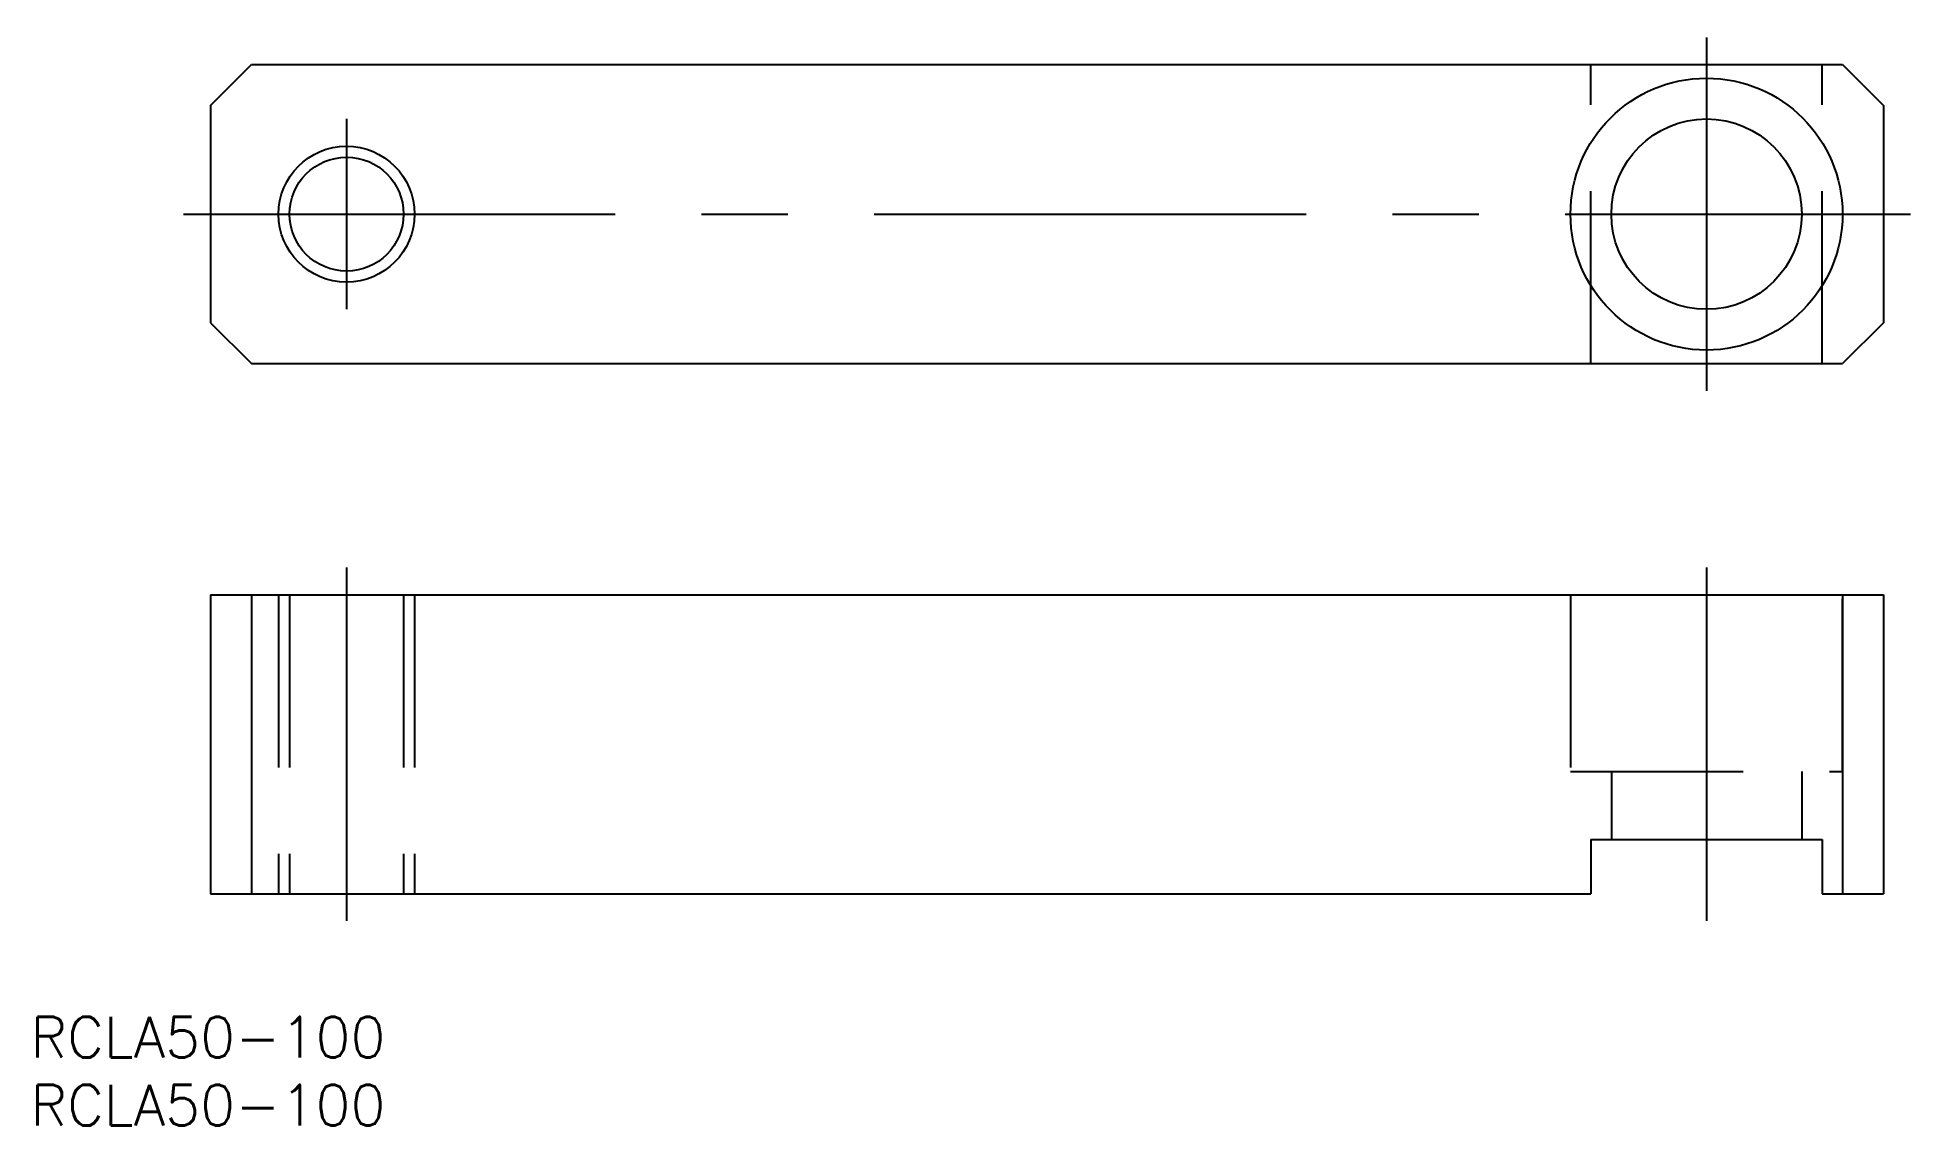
# Model space of a CAD drawing. Extents: x -123 to 15, y -67 to 13.
import ezdxf

# ---------------------------------------------------------------- set-up
doc = ezdxf.new("R2010")
doc.units = 0
doc.linetypes.add('CENTER', pattern=[50.8, 31.75, -6.35, 6.35, -6.35])
doc.linetypes.add('DASHED', pattern=[19.05, 12.7, -6.35])
doc.layers.get('0').update_dxf_attribs({"linetype": 'CONTINUOUS'})
doc.layers.add('CENTER', color=1, linetype='CENTER')
doc.styles.get("Standard").update_dxf_attribs({"font": 'txt.shx', "height": 3, "bigfont": 'bigfont.shx'})

msp = doc.modelspace()

# ---------------------------------------------------------------- linework, layer by layer
at = {"color": 7, "linetype": 'CONTINUOUS'}
for p, q in [((-110, 8), (-107, 11)), ((-107, 11), (10, 11)), ((10, 11), (13, 8)), ((-110, 8), (-110, -8)), ((13, 8), (13, -8)), ((-110, -8), (-107, -11)), ((13, -8), (10, -11)), ((-107, -11), (10, -11)), ((-110, -28), (-110, -50)), ((-110, -28), (13, -28)), ((-107, -28), (-107, -50)), ((10, -28), (10, -50)), ((13, -28), (13, -50)), ((-8.5, -46), (8.5, -46)), ((-8.5, -46), (-8.5, -50)), ((8.5, -46), (8.5, -50)), ((-110, -50), (-8.5, -50)), ((8.5, -50), (13, -50))]:
    msp.add_line(p, q, dxfattribs=at)
at = {"color": 3, "linetype": 'DASHED'}
for p, q in [((-8.5, -11), (-8.5, 11)), ((8.5, -11), (8.5, 11)), ((-105, -28), (-105, -50)), ((-104.19, -28), (-104.19, -50)), ((-95.81, -28), (-95.81, -50)), ((-95, -28), (-95, -50)), ((-10, -28), (-10, -41)), ((10, -41), (10, -28)), ((-10, -41), (10, -41)), ((-7, -41), (-7, -46)), ((7, -41), (7, -46))]:
    msp.add_line(p, q, dxfattribs=at)
at = {"color": 7, "linetype": 'CONTINUOUS'}
for centre, radius in [((0, 0), 10), ((0, 0), 7), ((-100, 0), 4.19)]:
    msp.add_circle(centre, radius, dxfattribs=at)
at = {"color": 3, "linetype": 'CONTINUOUS'}
msp.add_circle((-100, 0), 5, dxfattribs=at)
at = {"layer": 'CENTER', "color": 1, "linetype": 'CENTER'}
for p, q in [((0, 13), (0, -13)), ((-100, 7), (-100, -7)), ((-112, 0), (15, 0)), ((-100, -26), (-100, -52)), ((0, -26), (0, -52))]:
    msp.add_line(p, q, dxfattribs=at)

# ---------------------------------------------------------------- texts
at = {"color": 7, "linetype": 'CONTINUOUS'}
for p in [(-123.24, -62.05), (-123.24, -67.05)]:
    msp.add_text('RCLA50-100', height=3, dxfattribs=at).set_placement(p)

doc.saveas('drawing.dxf')
